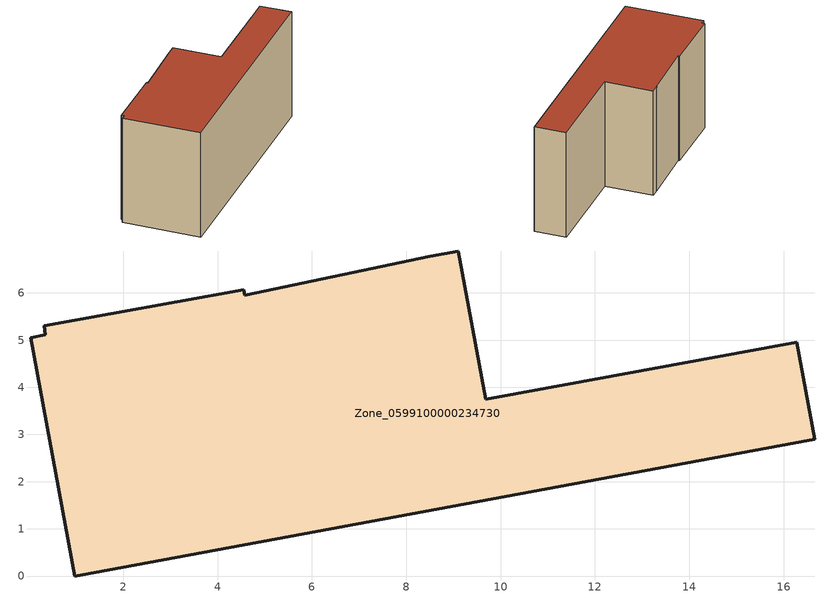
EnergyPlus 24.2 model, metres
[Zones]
Zone_0599100000234730
 floor ground (C_G): 16.66,2.9 0.97,0 0.04,5.05 0.34,5.11 0.33,5.31 4.56,6.07 4.58,5.96 8.51,6.78 9.1,6.89 9.68,3.75 16.28,4.96 z0
 wall outside (C_F): 9.68,3.75 9.1,6.89 8.51,6.78 4.58,5.96 4.56,6.07 0.33,5.31 0.34,5.11 0.04,5.05 0.97,0 16.66,2.9 16.28,4.96 9.68,3.75 z0:7.38
 roof outside (C_R): 8.51,6.78 4.58,5.96 4.56,6.07 0.33,5.31 0.34,5.11 0.04,5.05 0.97,0 16.66,2.9 16.28,4.96 9.68,3.75 9.1,6.89 z7.38
[BUILDING]
Pand.0599100000234730: North Axis=0; Terrain=City; Loads Convergence Tolerance Value=0.04; Temperature Convergence Tolerance Value=0.4; Solar Distribution=FullExterior; Maximum Number of Warmup Days=25; Minimum Number of Warmup Days=1
[Site:Location]
Rotterdam.The.Hague.AP_ZH_NLD Design_Conditions: Latitude=51.96; Longitude=4.45; Time Zone=1; Elevation=-4.5
[SITE:GROUNDTEMPERATURE:BUILDINGSURFACE]
18, 18, 18, 18, 18, 18, 18, 18, 18, 18, 18, 18
[MATERIAL] Thermal Absorptance=0.9; Solar Absorptance=0.7; Visible Absorptance=0.7
Name | Roughness | Thickness | Conductivity | Density | Specific Heat
G.TC.1946 | MediumSmooth | 0.15 | 1 | 540 | 1210
F.TC.1946 | Rough | 0.3 | 0.857143 | 1920 | 840
R.TC.1946 | MediumRough | 0.2 | 0.909091 | 1500 | 1000
[CONSTRUCTION]
C_G: G.TC.1946
C_F: F.TC.1946
C_R: R.TC.1946
[ZONE]
Zone_0599100000234730: Type=1; Multiplier=1; Ceiling Height=Autocalculate; Volume=Autocalculate; Floor Area=autocalculate; Part of Total Floor Area=Yes
[ZONEINFILTRATION:DESIGNFLOWRATE]
Infil_Zone_0599100000234730: Zone or ZoneList or Space or SpaceList=Zone_0599100000234730; Schedule=AlwaysOn; Design Flow Rate Calculation Method=Flow/Area; Flow Rate per Floor Area=0.003; Constant Term Coefficient=1; Temperature Term Coefficient=0; Velocity Term Coefficient=0; Velocity Squared Term Coefficient=0
[HVACTEMPLATE:ZONE:IDEALLOADSAIRSYSTEM]
Zone_0599100000234730: Maximum Heating Supply Air Temperature=50; Minimum Cooling Supply Air Temperature=13; Maximum Heating Supply Air Humidity Ratio=0.0156; Minimum Cooling Supply Air Humidity Ratio=0.0077; Heating Limit=NoLimit; Cooling Limit=NoLimit; Dehumidification Control Type=ConstantSensibleHeatRatio; Cooling Sensible Heat Ratio=0.7; Dehumidification Setpoint=60; Humidification Control Type=None; Humidification Setpoint=30; Outdoor Air Method=None; Outdoor Air Flow Rate per Person=0.00944; Outdoor Air Flow Rate per Zone Floor Area=0; Outdoor Air Flow Rate per Zone=0; Demand Controlled Ventilation Type=None; Outdoor Air Economizer Type=NoEconomizer; Heat Recovery Type=None; Sensible Heat Recovery Effectiveness=0.7; Latent Heat Recovery Effectiveness=0.65
[ZONECONTROL:THERMOSTAT]
ThermostatControl_Zone_0599100000234730: Zone or ZoneList=Zone_0599100000234730; Control Type Schedule=DualSetpointControlType; Control 1=Thermostat_Zone_0599100000234730; Temperature Difference Between Cutout And Setpoint=0
[THERMOSTATSETPOINT:DUALSETPOINT]
Thermostat_Zone_0599100000234730: Heating Setpoint Temperature Schedule=HeatingSetpoint_Zone_0599100000234730; Cooling Setpoint Temperature Schedule=CoolingSetpoint_Zone_0599100000234730
[SCHEDULE:COMPACT]
HeatingSetpoint_Zone_0599100000234730: Through: 12/31, For: AllDays, Until: 24:00, 21
CoolingSetpoint_Zone_0599100000234730: Through: 12/31, For: AllDays, Until: 24:00, 24
DualSetpointControlType: Through: 12/31, For: AllDays, Until: 24:00, 4
AlwaysOn: Through: 12/31, For: AllDays, Until: 24:00, 1
